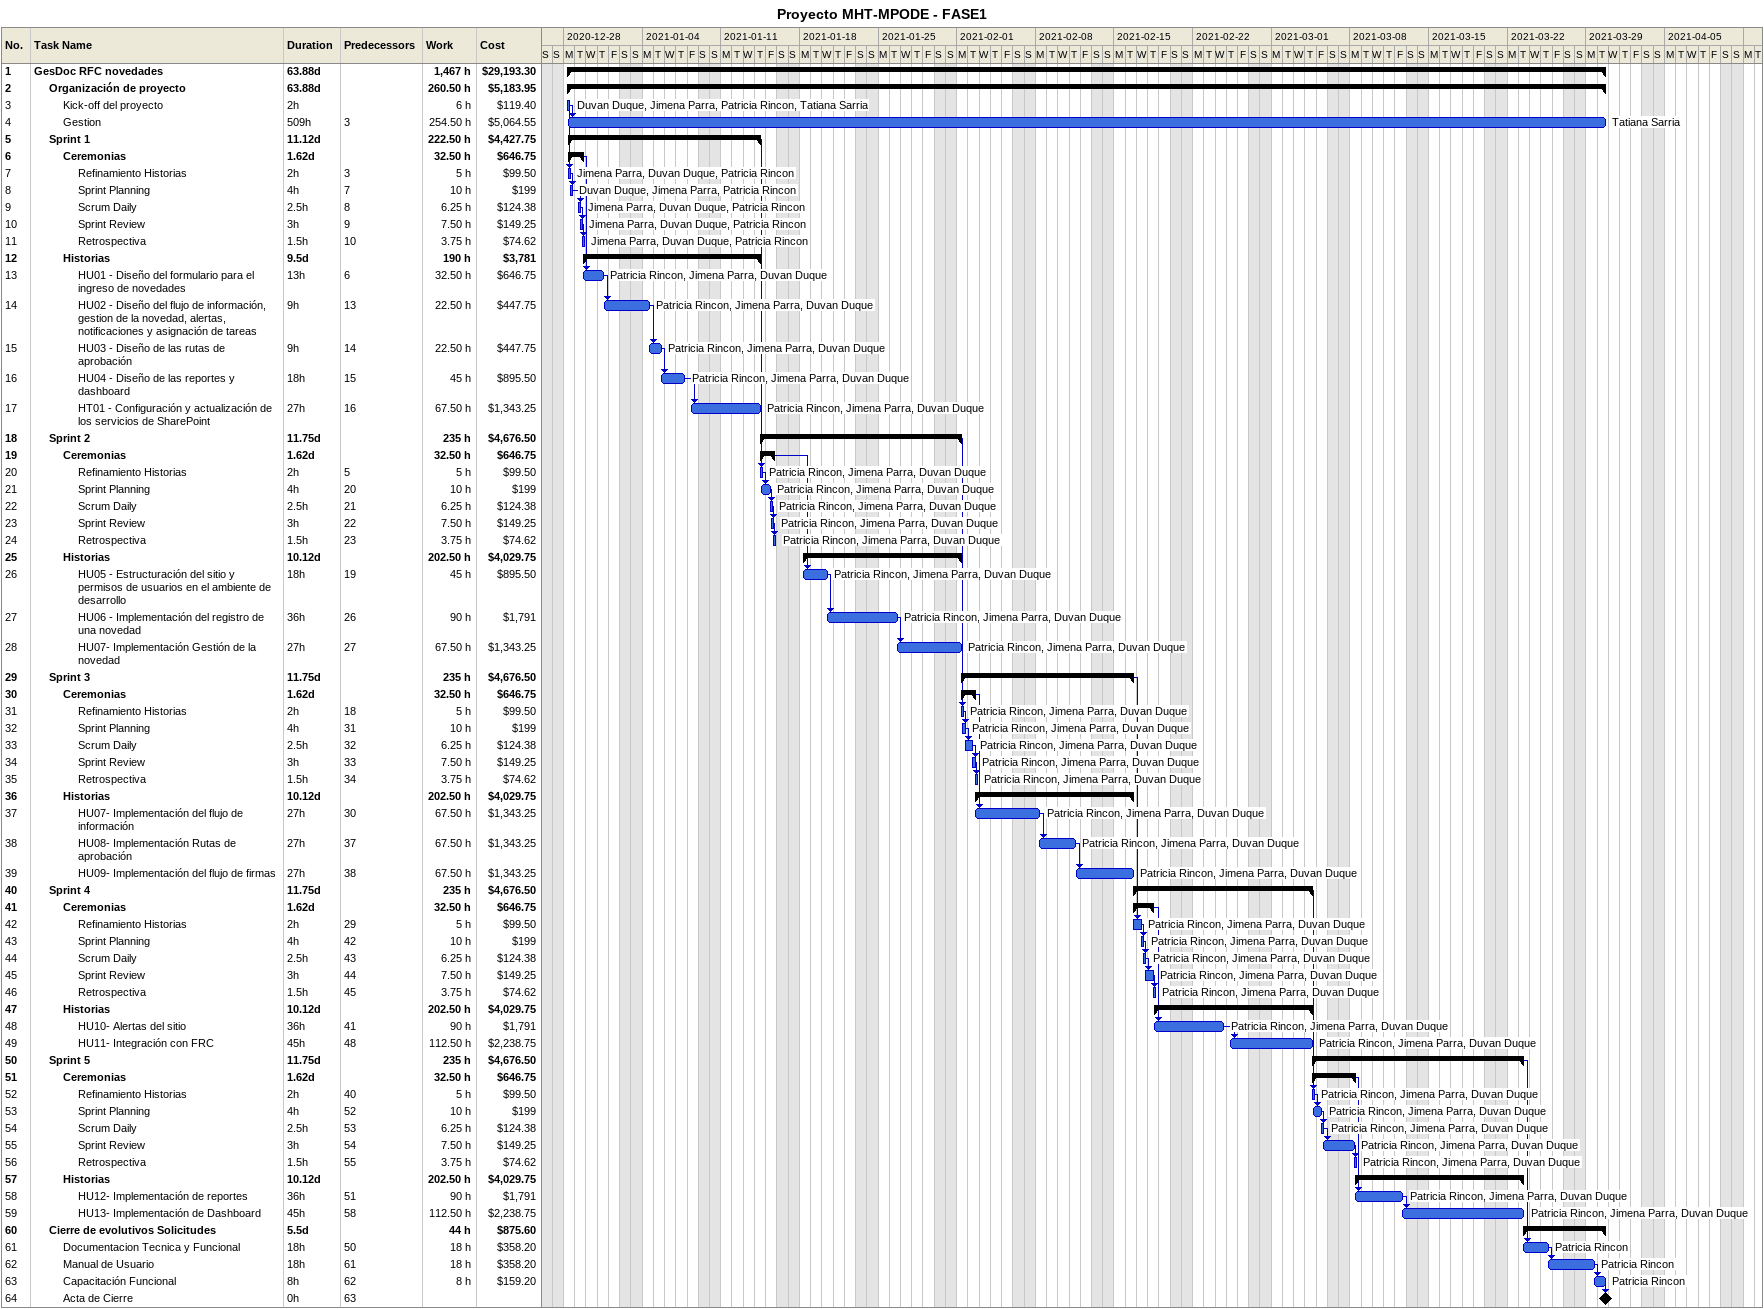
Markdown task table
Proyecto MHT-MPODE - FASE1

| ID | Level | Task | Duration | Start | Finish | Predecessors | Resources | Work (h) | Cost ($) |
|---|---|---|---|---|---|---|---|---|---|
| 1 | 1 | **GesDoc RFC novedades** | 63.88d | 2020-12-28 | 2021-03-30 |  |  | 1467 | 29193.30 |
| 2 | 2 | **Organización de proyecto** | 63.88d | 2020-12-28 | 2021-03-30 |  |  | 260.50 | 5183.95 |
| 3 | 3 | Kick-off del proyecto | 2h | 2020-12-28 | 2020-12-28 |  | Duvan Duque, Jimena Parra, Patricia Rincon, Tatiana Sarria | 6 | 119.40 |
| 4 | 3 | Gestion | 509h | 2020-12-28 | 2021-03-30 | 3 | Tatiana Sarria | 254.50 | 5064.55 |
| 5 | 2 | **Sprint 1** | 11.12d | 2020-12-28 | 2021-01-14 |  |  | 222.50 | 4427.75 |
| 6 | 3 | **Ceremonias** | 1.62d | 2020-12-28 | 2020-12-29 |  |  | 32.50 | 646.75 |
| 7 | 4 | Refinamiento Historias | 2h | 2020-12-28 | 2020-12-28 | 3 | Jimena Parra, Duvan Duque, Patricia Rincon | 5 | 99.50 |
| 8 | 4 | Sprint Planning | 4h | 2020-12-28 | 2020-12-28 | 7 | Duvan Duque, Jimena Parra, Patricia Rincon | 10 | 199 |
| 9 | 4 | Scrum Daily | 2.5h | 2020-12-29 | 2020-12-29 | 8 | Jimena Parra, Duvan Duque, Patricia Rincon | 6.25 | 124.38 |
| 10 | 4 | Sprint Review | 3h | 2020-12-29 | 2020-12-29 | 9 | Jimena Parra, Duvan Duque, Patricia Rincon | 7.50 | 149.25 |
| 11 | 4 | Retrospectiva | 1.5h | 2020-12-29 | 2020-12-29 | 10 | Jimena Parra, Duvan Duque, Patricia Rincon | 3.75 | 74.62 |
| 12 | 3 | **Historias** | 9.5d | 2020-12-29 | 2021-01-14 |  |  | 190 | 3781 |
| 13 | 4 | HU01 - Diseño del formulario para el ingreso de novedades | 13h | 2020-12-29 | 2020-12-31 | 6 | Patricia Rincon, Jimena Parra, Duvan Duque | 32.50 | 646.75 |
| 14 | 4 | HU02 - Diseño del flujo de información, gestion de la novedad, alertas, notificaciones y asignación de tareas | 9h | 2020-12-31 | 2021-01-04 | 13 | Patricia Rincon, Jimena Parra, Duvan Duque | 22.50 | 447.75 |
| 15 | 4 | HU03 - Diseño de las rutas de aprobación | 9h | 2021-01-04 | 2021-01-05 | 14 | Patricia Rincon, Jimena Parra, Duvan Duque | 22.50 | 447.75 |
| 16 | 4 | HU04 - Diseño de las reportes y dashboard | 18h | 2021-01-05 | 2021-01-07 | 15 | Patricia Rincon, Jimena Parra, Duvan Duque | 45 | 895.50 |
| 17 | 4 | HT01 - Configuración y actualización de los servicios de SharePoint | 27h | 2021-01-08 | 2021-01-14 | 16 | Patricia Rincon, Jimena Parra, Duvan Duque | 67.50 | 1343.25 |
| 18 | 2 | **Sprint 2** | 11.75d | 2021-01-14 | 2021-02-01 |  |  | 235 | 4676.50 |
| 19 | 3 | **Ceremonias** | 1.62d | 2021-01-14 | 2021-01-15 |  |  | 32.50 | 646.75 |
| 20 | 4 | Refinamiento Historias | 2h | 2021-01-14 | 2021-01-14 | 5 | Patricia Rincon, Jimena Parra, Duvan Duque | 5 | 99.50 |
| 21 | 4 | Sprint Planning | 4h | 2021-01-14 | 2021-01-15 | 20 | Patricia Rincon, Jimena Parra, Duvan Duque | 10 | 199 |
| 22 | 4 | Scrum Daily | 2.5h | 2021-01-15 | 2021-01-15 | 21 | Patricia Rincon, Jimena Parra, Duvan Duque | 6.25 | 124.38 |
| 23 | 4 | Sprint Review | 3h | 2021-01-15 | 2021-01-15 | 22 | Patricia Rincon, Jimena Parra, Duvan Duque | 7.50 | 149.25 |
| 24 | 4 | Retrospectiva | 1.5h | 2021-01-15 | 2021-01-15 | 23 | Patricia Rincon, Jimena Parra, Duvan Duque | 3.75 | 74.62 |
| 25 | 3 | **Historias** | 10.12d | 2021-01-18 | 2021-02-01 |  |  | 202.50 | 4029.75 |
| 26 | 4 | HU05 - Estructuración del sitio y permisos de usuarios en el ambiente de desarrollo | 18h | 2021-01-18 | 2021-01-20 | 19 | Patricia Rincon, Jimena Parra, Duvan Duque | 45 | 895.50 |
| 27 | 4 | HU06 - Implementación del registro de una novedad | 36h | 2021-01-20 | 2021-01-26 | 26 | Patricia Rincon, Jimena Parra, Duvan Duque | 90 | 1791 |
| 28 | 4 | HU07- Implementación Gestión de la novedad | 27h | 2021-01-26 | 2021-02-01 | 27 | Patricia Rincon, Jimena Parra, Duvan Duque | 67.50 | 1343.25 |
| 29 | 2 | **Sprint 3** | 11.75d | 2021-02-01 | 2021-02-16 |  |  | 235 | 4676.50 |
| 30 | 3 | **Ceremonias** | 1.62d | 2021-02-01 | 2021-02-02 |  |  | 32.50 | 646.75 |
| 31 | 4 | Refinamiento Historias | 2h | 2021-02-01 | 2021-02-01 | 18 | Patricia Rincon, Jimena Parra, Duvan Duque | 5 | 99.50 |
| 32 | 4 | Sprint Planning | 4h | 2021-02-01 | 2021-02-01 | 31 | Patricia Rincon, Jimena Parra, Duvan Duque | 10 | 199 |
| 33 | 4 | Scrum Daily | 2.5h | 2021-02-01 | 2021-02-02 | 32 | Patricia Rincon, Jimena Parra, Duvan Duque | 6.25 | 124.38 |
| 34 | 4 | Sprint Review | 3h | 2021-02-02 | 2021-02-02 | 33 | Patricia Rincon, Jimena Parra, Duvan Duque | 7.50 | 149.25 |
| 35 | 4 | Retrospectiva | 1.5h | 2021-02-02 | 2021-02-02 | 34 | Patricia Rincon, Jimena Parra, Duvan Duque | 3.75 | 74.62 |
| 36 | 3 | **Historias** | 10.12d | 2021-02-02 | 2021-02-16 |  |  | 202.50 | 4029.75 |
| 37 | 4 | HU07- Implementación del flujo de información | 27h | 2021-02-02 | 2021-02-08 | 30 | Patricia Rincon, Jimena Parra, Duvan Duque | 67.50 | 1343.25 |
| 38 | 4 | HU08- Implementación Rutas de aprobación | 27h | 2021-02-08 | 2021-02-11 | 37 | Patricia Rincon, Jimena Parra, Duvan Duque | 67.50 | 1343.25 |
| 39 | 4 | HU09- Implementación del flujo de firmas | 27h | 2021-02-11 | 2021-02-16 | 38 | Patricia Rincon, Jimena Parra, Duvan Duque | 67.50 | 1343.25 |
| 40 | 2 | **Sprint 4** | 11.75d | 2021-02-16 | 2021-03-04 |  |  | 235 | 4676.50 |
| 41 | 3 | **Ceremonias** | 1.62d | 2021-02-16 | 2021-02-18 |  |  | 32.50 | 646.75 |
| 42 | 4 | Refinamiento Historias | 2h | 2021-02-16 | 2021-02-17 | 29 | Patricia Rincon, Jimena Parra, Duvan Duque | 5 | 99.50 |
| 43 | 4 | Sprint Planning | 4h | 2021-02-17 | 2021-02-17 | 42 | Patricia Rincon, Jimena Parra, Duvan Duque | 10 | 199 |
| 44 | 4 | Scrum Daily | 2.5h | 2021-02-17 | 2021-02-17 | 43 | Patricia Rincon, Jimena Parra, Duvan Duque | 6.25 | 124.38 |
| 45 | 4 | Sprint Review | 3h | 2021-02-17 | 2021-02-18 | 44 | Patricia Rincon, Jimena Parra, Duvan Duque | 7.50 | 149.25 |
| 46 | 4 | Retrospectiva | 1.5h | 2021-02-18 | 2021-02-18 | 45 | Patricia Rincon, Jimena Parra, Duvan Duque | 3.75 | 74.62 |
| 47 | 3 | **Historias** | 10.12d | 2021-02-18 | 2021-03-04 |  |  | 202.50 | 4029.75 |
| 48 | 4 | HU10- Alertas del sitio | 36h | 2021-02-18 | 2021-02-24 | 41 | Patricia Rincon, Jimena Parra, Duvan Duque | 90 | 1791 |
| 49 | 4 | HU11- Integración con FRC | 45h | 2021-02-25 | 2021-03-04 | 48 | Patricia Rincon, Jimena Parra, Duvan Duque | 112.50 | 2238.75 |
| 50 | 2 | **Sprint 5** | 11.75d | 2021-03-04 | 2021-03-23 |  |  | 235 | 4676.50 |
| 51 | 3 | **Ceremonias** | 1.62d | 2021-03-04 | 2021-03-08 |  |  | 32.50 | 646.75 |
| 52 | 4 | Refinamiento Historias | 2h | 2021-03-04 | 2021-03-04 | 40 | Patricia Rincon, Jimena Parra, Duvan Duque | 5 | 99.50 |
| 53 | 4 | Sprint Planning | 4h | 2021-03-04 | 2021-03-05 | 52 | Patricia Rincon, Jimena Parra, Duvan Duque | 10 | 199 |
| 54 | 4 | Scrum Daily | 2.5h | 2021-03-05 | 2021-03-05 | 53 | Patricia Rincon, Jimena Parra, Duvan Duque | 6.25 | 124.38 |
| 55 | 4 | Sprint Review | 3h | 2021-03-05 | 2021-03-08 | 54 | Patricia Rincon, Jimena Parra, Duvan Duque | 7.50 | 149.25 |
| 56 | 4 | Retrospectiva | 1.5h | 2021-03-08 | 2021-03-08 | 55 | Patricia Rincon, Jimena Parra, Duvan Duque | 3.75 | 74.62 |
| 57 | 3 | **Historias** | 10.12d | 2021-03-08 | 2021-03-23 |  |  | 202.50 | 4029.75 |
| 58 | 4 | HU12- Implementación de reportes | 36h | 2021-03-08 | 2021-03-12 | 51 | Patricia Rincon, Jimena Parra, Duvan Duque | 90 | 1791 |
| 59 | 4 | HU13- Implementación de Dashboard | 45h | 2021-03-12 | 2021-03-23 | 58 | Patricia Rincon, Jimena Parra, Duvan Duque | 112.50 | 2238.75 |
| 60 | 2 | **Cierre de evolutivos Solicitudes** | 5.5d | 2021-03-23 | 2021-03-30 |  |  | 44 | 875.60 |
| 61 | 3 | Documentacion Tecnica y Funcional | 18h | 2021-03-23 | 2021-03-25 | 50 | Patricia Rincon | 18 | 358.20 |
| 62 | 3 | Manual de Usuario | 18h | 2021-03-25 | 2021-03-29 | 61 | Patricia Rincon | 18 | 358.20 |
| 63 | 3 | Capacitación Funcional | 8h | 2021-03-29 | 2021-03-30 | 62 | Patricia Rincon | 8 | 159.20 |
| 64 | 3 | Acta de Cierre | 0h | 2021-03-30 | 2021-03-30 | 63 |  |  |  |
